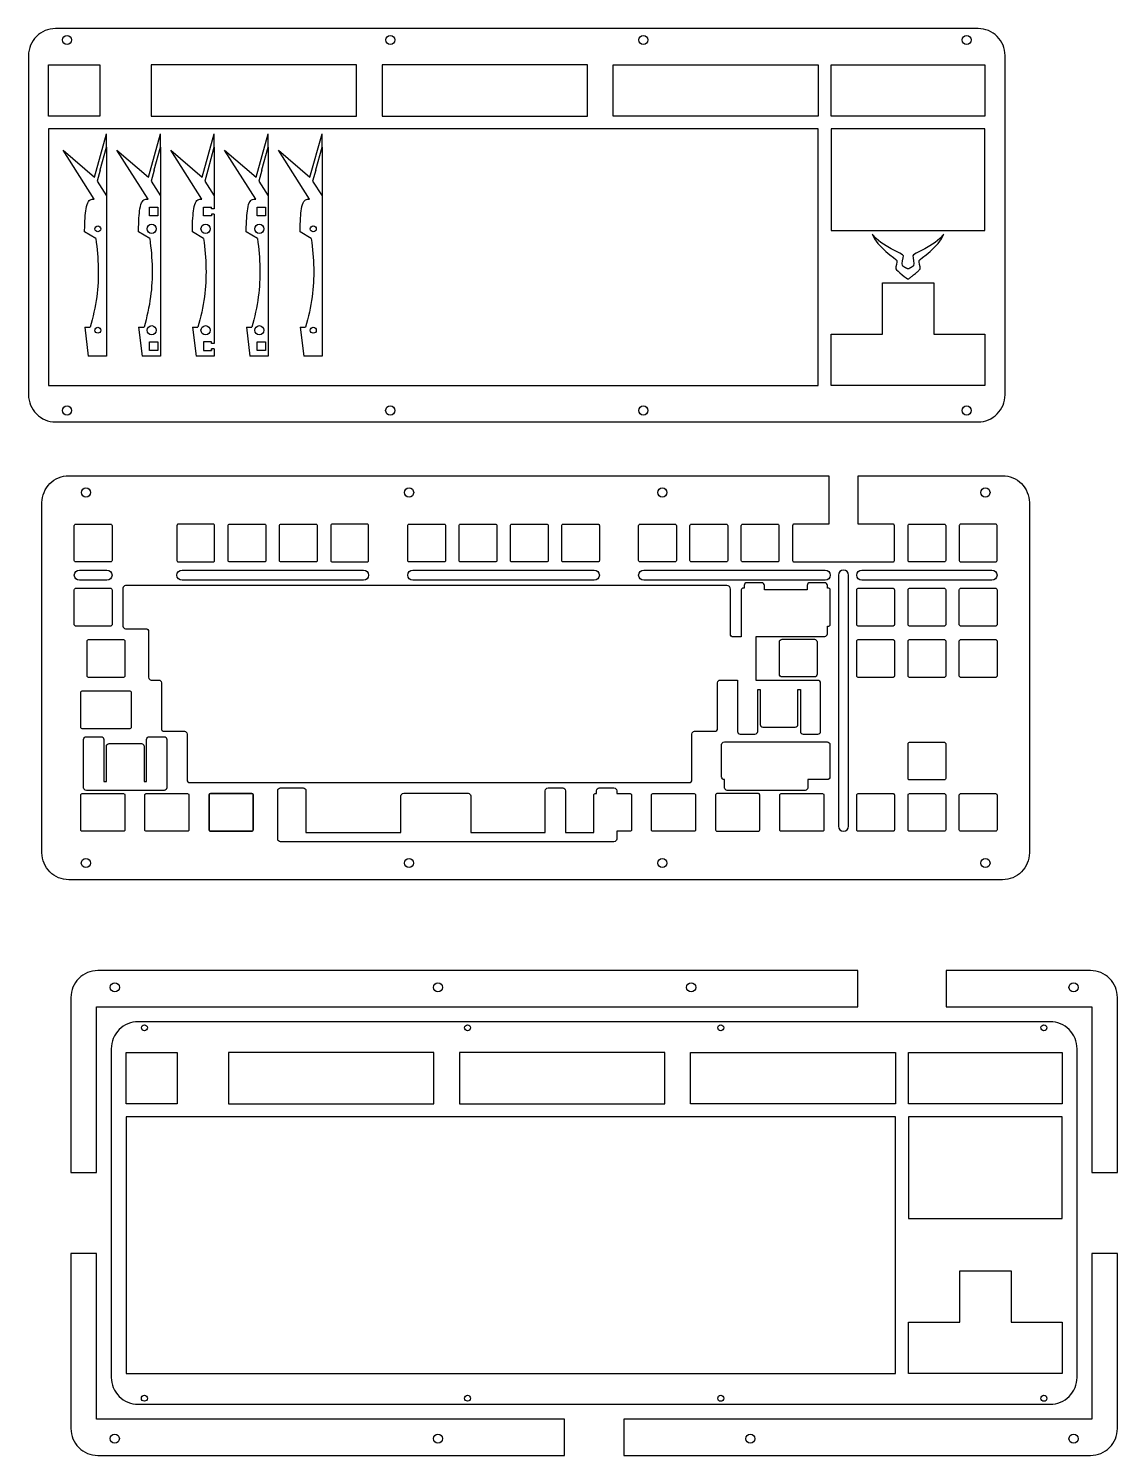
# Model space of a CAD drawing. Header units: millimetres. Extents: x -29 to 773, y -267 to 271.
# Drawn here: x 368 to 773, y -261 to 269 of the extents above; entities that cross this region are included whole.
import ezdxf

# ---------------------------------------------------------------- set-up
doc = ezdxf.new("R2010")
doc.units = ezdxf.units.MM
doc.layers.get('0').update_dxf_attribs({"linetype": 'CONTINUOUS'})

msp = doc.modelspace()

# ---------------------------------------------------------------- linework, layer by layer
for p, q in [((642.67, 255.51), (661.73, 255.51)), ((661.73, 236.46), (642.67, 236.46)), ((393.01, 213.87), (397.47, 229.96)), ((397.47, 224.91), (397.47, 229.96)), ((413.01, 213.87), (417.47, 229.96)), ((417.47, 224.91), (417.47, 229.96)), ((433.01, 213.87), (437.47, 229.96)), ((437.47, 224.91), (437.47, 229.96)), ((453.01, 213.87), (457.47, 229.96)), ((457.47, 224.91), (457.47, 229.96)), ((473.01, 213.87), (477.47, 229.96)), ((477.47, 224.91), (477.47, 229.96)), ((381.32, 223.82), (393.01, 213.87)), ((392.86, 205.63), (381.32, 223.82)), ((395.14, 216.51), (397.47, 224.91)), ((397.47, 224.91), (397.47, 206.9)), ((401.32, 223.82), (413.01, 213.87)), ((412.86, 205.63), (401.32, 223.82)), ((415.14, 216.51), (417.47, 224.91)), ((417.47, 224.91), (417.47, 206.9)), ((421.32, 223.82), (433.01, 213.87)), ((432.86, 205.63), (421.32, 223.82)), ((435.14, 216.51), (437.47, 224.91)), ((437.47, 224.91), (437.47, 206.9)), ((452.86, 205.63), (441.32, 223.82)), ((441.32, 223.82), (453.01, 213.87)), ((455.14, 216.51), (457.47, 224.91)), ((457.47, 224.91), (457.47, 206.9)), ((461.32, 223.82), (473.01, 213.87)), ((472.86, 205.63), (461.32, 223.82)), ((475.14, 216.51), (477.47, 224.91)), ((477.47, 224.91), (477.47, 206.9)), ((395.12, 216.43), (394, 212.38)), ((394, 212.38), (397.47, 206.9)), ((395.12, 216.43), (395.14, 216.51)), ((415.12, 216.43), (414, 212.38)), ((414, 212.38), (417.47, 206.9)), ((415.12, 216.43), (415.14, 216.51)), ((435.12, 216.43), (434, 212.38)), ((434, 212.38), (437.47, 206.9)), ((435.12, 216.43), (435.14, 216.51)), ((455.12, 216.43), (454, 212.38)), ((454, 212.38), (457.47, 206.9)), ((455.12, 216.43), (455.14, 216.51)), ((475.12, 216.43), (474, 212.38)), ((474, 212.38), (477.47, 206.9)), ((475.12, 216.43), (475.14, 216.51)), ((397.47, 206.9), (397.47, 202.08)), ((417.47, 206.9), (417.47, 202.08)), ((437.47, 206.9), (437.47, 202.08)), ((457.47, 206.9), (457.47, 202.08)), ((477.47, 206.9), (477.47, 202.08)), ((392.12, 205.64), (392.86, 205.63)), ((397.47, 202.08), (397.47, 200.08)), ((412.12, 205.64), (412.86, 205.63)), ((417.47, 202.08), (417.47, 200.08)), ((432.12, 205.64), (432.86, 205.63)), ((433.44, 199.48), (433.44, 202.68)), ((433.44, 202.68), (436.47, 202.68)), ((436.47, 202.08), (436.47, 202.68)), ((437.47, 202.08), (436.47, 202.08)), ((452.12, 205.64), (452.86, 205.63)), ((457.47, 202.08), (457.47, 200.08)), ((472.12, 205.64), (472.86, 205.63)), ((477.47, 202.08), (477.47, 200.08)), ((397.47, 200.08), (397.47, 152.08)), ((417.47, 200.08), (417.47, 152.08)), ((436.47, 199.48), (433.44, 199.48)), ((436.47, 200.08), (436.47, 199.48)), ((437.47, 200.08), (436.47, 200.08)), ((437.47, 200.08), (437.47, 152.08)), ((457.47, 200.08), (457.47, 152.08)), ((477.47, 200.08), (477.47, 152.08)), ((393.49, 190.99), (389.34, 193.57)), ((413.49, 190.99), (409.34, 193.57)), ((433.49, 190.99), (429.34, 193.57)), ((453.49, 190.99), (449.34, 193.57)), ((473.49, 190.99), (469.34, 193.57)), ((389.39, 158.11), (390.7, 147.38)), ((409.39, 158.11), (410.7, 147.38)), ((429.39, 158.11), (430.7, 147.38)), ((449.39, 158.11), (450.7, 147.38)), ((469.39, 158.11), (470.7, 147.38)), ((397.47, 152.08), (397.47, 150.08)), ((397.47, 150.08), (397.47, 147.39)), ((417.47, 152.08), (417.47, 150.08)), ((417.47, 150.08), (417.47, 147.39)), ((433.47, 152.68), (433.47, 149.48)), ((436.47, 152.68), (433.47, 152.68)), ((433.47, 149.48), (436.47, 149.48)), ((436.47, 152.08), (436.47, 152.68)), ((436.47, 152.08), (436.47, 152.68)), ((437.47, 152.08), (436.47, 152.08)), ((437.47, 150.08), (436.47, 150.08)), ((436.47, 149.48), (436.47, 150.08)), ((436.47, 150.08), (436.47, 149.48)), ((437.47, 150.08), (437.47, 147.39)), ((457.47, 152.08), (457.47, 150.08)), ((457.47, 150.08), (457.47, 147.39)), ((477.47, 152.08), (477.47, 150.08)), ((477.47, 150.08), (477.47, 147.39)), ((397.47, 147.39), (390.7, 147.39)), ((417.47, 147.39), (410.7, 147.39)), ((437.47, 147.39), (430.7, 147.39)), ((457.47, 147.39), (450.7, 147.39)), ((477.47, 147.39), (470.7, 147.39)), ((669.21, 66.08), (669.21, -27.12)), ((673.01, -27.12), (673.01, 66.08)), ((435.51, -28.52), (435.51, -15.52)), ((436.01, -15.02), (451.39, -15.02)), ((451.89, -15.52), (451.89, -28.52)), ((451.39, -29.02), (436.01, -29.02)), ((671.4, -111.18), (690.45, -111.18))]:
    msp.add_line(p, q)
for points in [[(731.11, 132.98), (731.11, 258.99, 0.414214), (721.11, 268.99), (378.5, 268.99, 0.414214), (368.5, 258.99), (368.5, 245.99), (368.5, 132.98, 0.414214), (378.5, 122.98), (389.07, 122.98), (721.11, 122.98, 0.414214)], [(373.5, 77.99), (373.5, 92.99, -0.414214), (383.5, 102.99), (665.7, 102.99), (665.7, 84.99), (652.7, 84.99, 0.414214), (652.2, 84.49), (652.2, 71.49, 0.414214), (652.7, 70.99), (665.7, 70.99), (676.51, 70.99), (689.51, 70.99, 0.414214), (690.01, 71.49), (690.01, 84.49, 0.414214), (689.51, 84.99), (676.51, 84.99), (676.51, 102.99), (730.11, 102.99, -0.414214), (740.11, 92.99), (740.11, -37.02, -0.414214), (730.11, -47.02), (396.07, -47.02), (383.5, -47.02, -0.414214), (373.5, -37.02)], [(385.5, 84.49, -0.414214), (386, 84.99), (399, 84.99, -0.414214), (399.5, 84.49), (399.5, 71.49, -0.414214), (399, 70.99), (386, 70.99, -0.414214), (385.5, 71.49)], [(424.1, 70.99), (437.1, 70.99, 0.414214), (437.6, 71.49), (437.6, 84.49, 0.414214), (437.1, 84.99), (424.1, 84.99, 0.414214), (423.6, 84.49), (423.6, 71.49, 0.414214)], [(456.15, 70.99), (443.15, 70.99, -0.414214), (442.65, 71.49), (442.65, 84.49, -0.414214), (443.15, 84.99), (456.15, 84.99, -0.414214), (456.65, 84.49), (456.65, 71.49, -0.414214)], [(462.2, 70.99, -0.414214), (461.7, 71.49), (461.7, 84.49, -0.414214), (462.2, 84.99), (475.2, 84.99, -0.414214), (475.7, 84.49), (475.7, 71.49, -0.414214), (475.2, 70.99)], [(494.75, 84.49, 0.414214), (494.25, 84.99), (481.25, 84.99, 0.414214), (480.75, 84.49), (480.75, 71.49, 0.414214), (481.25, 70.99), (494.25, 70.99, 0.414214), (494.75, 71.49)], [(509.83, 84.99), (522.83, 84.99, -0.414214), (523.33, 84.49), (523.33, 71.49, -0.414214), (522.83, 70.99), (509.83, 70.99, -0.414214), (509.33, 71.49), (509.33, 84.49, -0.414214)], [(542.38, 71.49, -0.414214), (541.88, 70.99), (528.88, 70.99, -0.414214), (528.38, 71.49), (528.38, 84.49, -0.414214), (528.88, 84.99), (541.88, 84.99, -0.414214), (542.38, 84.49)], [(547.93, 70.99, -0.414214), (547.43, 71.49), (547.43, 84.49, -0.414214), (547.93, 84.99), (560.92, 84.99, -0.414214), (561.43, 84.49), (561.43, 71.49, -0.414214), (560.92, 70.99)], [(580.48, 71.49, -0.414214), (579.98, 70.99), (566.98, 70.99, -0.414214), (566.48, 71.49), (566.48, 84.49, -0.414214), (566.98, 84.99), (579.98, 84.99, -0.414214), (580.48, 84.49)], [(608.55, 84.99, -0.414214), (609.05, 84.49), (609.05, 71.49, -0.414214), (608.55, 70.99), (595.55, 70.99, -0.414214), (595.05, 71.49), (595.05, 84.49, -0.414214), (595.55, 84.99)], [(614.1, 84.49, -0.414214), (614.6, 84.99), (627.6, 84.99, -0.414214), (628.1, 84.49), (628.1, 71.49, -0.414214), (627.6, 70.99), (614.6, 70.99, -0.414214), (614.1, 71.49)], [(646.65, 84.99, -0.414214), (647.15, 84.49), (647.15, 71.49, -0.414214), (646.65, 70.99), (633.65, 70.99, -0.414214), (633.15, 71.49), (633.15, 84.49, -0.414214), (633.65, 84.99)], [(695.56, 84.99), (708.56, 84.99, -0.414214), (709.06, 84.49), (709.06, 71.49, -0.414214), (708.56, 70.99), (695.56, 70.99, -0.414214), (695.06, 71.49), (695.06, 84.49, -0.414214)], [(714.61, 70.99), (727.61, 70.99, 0.414214), (728.11, 71.49), (728.11, 84.49, 0.414214), (727.61, 84.99), (714.61, 84.99, 0.414214), (714.11, 84.49), (714.11, 71.49, 0.414214)], [(387.4, 67.98), (397.6, 67.98, -1), (397.6, 64.18), (387.4, 64.18, -1)], [(492.85, 64.18), (425.5, 64.18, -1), (425.5, 67.98), (492.85, 67.98, -1)], [(578.57, 67.98, -1), (578.57, 64.18), (511.22, 64.18, -1), (511.22, 67.98)], [(596.95, 67.98), (664.3, 67.98, -1), (664.3, 64.18), (596.95, 64.18, -1)], [(677.91, 64.18, -1), (677.91, 67.98), (726.21, 67.98, -1), (726.21, 64.18)], [(399.5, 47.68, -0.414214), (399, 47.18), (386, 47.18, -0.414214), (385.5, 47.68), (385.5, 60.68, -0.414214), (386, 61.18), (399, 61.18, -0.414214), (399.5, 60.68)], [(426.36, 8.1, -0.415001), (427.36, 7.1), (427.36, -9.95, 0.414001), (428.36, -10.95), (613.81, -10.95, 0.415009), (614.81, -9.95), (614.81, 7.1, -0.414001), (615.81, 8.1), (623.34, 8.1, 0.415009), (624.34, 9.1), (624.34, 26.15, -0.414001), (625.34, 27.15), (631.74, 27.15), (631.74, 26.02), (631.74, 26.02), (631.74, 8.08, 0.414214), (632.74, 7.08), (638.24, 7.08, 0.414214), (639.24, 8.08), (639.24, 23.66), (640.18, 23.66), (640.18, 10.66, 0.414214), (641.18, 9.66), (653.18, 9.66, 0.414214), (654.18, 10.66), (654.18, 23.66), (655.11, 23.66), (655.11, 8.08, 0.414284), (656.11, 7.08), (661.61, 7.08, 0.414214), (662.61, 8.08), (662.61, 26.02, 0.414214), (661.61, 27.02), (638.63, 27.02), (638.62, 28.15), (638.62, 42.15), (638.63, 43.32), (664.12, 43.32, 0.414215), (665.12, 44.32), (665.12, 47.18), (665.7, 47.18, 0.414214), (666.2, 47.68), (666.2, 60.68, 0.414214), (665.7, 61.18), (665.12, 61.18), (665.12, 62.26, 0.414214), (664.12, 63.26), (658.62, 63.26, 0.414214), (657.62, 62.26), (657.62, 60.68), (655.68, 60.68), (643.68, 60.68), (641.74, 60.68), (641.74, 62.26, 0.414284), (640.74, 63.26), (635.24, 63.26, 0.414214), (634.24, 62.26), (634.24, 61.18), (633.65, 61.18, 0.414214), (633.15, 60.68), (633.15, 47.68), (633.15, 43.15), (630.1, 43.15, -0.414001), (629.1, 44.15), (629.1, 60.91, 0.414167), (627.83, 62.18), (404.55, 62.18, 0.413999), (403.55, 61.18), (403.55, 47.18, 0.414001), (404.55, 46.18), (412.07, 46.18, -0.414994), (413.07, 45.18), (413.07, 28.15, 0.414001), (414.07, 27.15), (416.84, 27.15, -0.415001), (417.84, 26.15), (417.84, 9.1, 0.413581), (418.84, 8.1)], [(689.51, 47.18), (676.51, 47.18, -0.414214), (676.01, 47.68), (676.01, 60.68, -0.414214), (676.51, 61.18), (689.51, 61.18, -0.414214), (690.01, 60.68), (690.01, 47.68, -0.414214)], [(695.06, 47.68), (695.06, 60.68, -0.414214), (695.56, 61.18), (708.56, 61.18, -0.414214), (709.06, 60.68), (709.06, 47.68, -0.414214), (708.56, 47.18), (695.56, 47.18, -0.414214)], [(714.11, 60.68, -0.414214), (714.61, 61.18), (727.61, 61.18, -0.414214), (728.11, 60.68), (728.11, 47.68, -0.414214), (727.61, 47.18), (714.61, 47.18, -0.414214), (714.11, 47.68)], [(390.26, 41.63, -0.414214), (390.76, 42.13), (403.76, 42.13, -0.414214), (404.26, 41.63), (404.26, 28.63, -0.414214), (403.76, 28.13), (390.76, 28.13, -0.414214), (390.26, 28.63)], [(661.29, 29.27, -0.414214), (660.29, 28.27), (648.29, 28.27, -0.414214), (647.29, 29.27), (647.29, 41.27, -0.414214), (648.29, 42.27), (660.29, 42.27, -0.414214), (661.29, 41.27)], [(689.51, 42.13, -0.414214), (690.01, 41.63), (690.01, 28.63, -0.414214), (689.51, 28.13), (676.51, 28.13, -0.414214), (676.01, 28.63), (676.01, 41.63, -0.414214), (676.51, 42.13)], [(695.06, 41.63, -0.414214), (695.56, 42.13), (708.56, 42.13, -0.414214), (709.06, 41.63), (709.06, 28.63, -0.414214), (708.56, 28.13), (695.56, 28.13, -0.414214), (695.06, 28.63)], [(714.11, 28.63), (714.11, 41.63, -0.414214), (714.61, 42.13), (727.61, 42.13, -0.414214), (728.11, 41.63), (728.11, 28.63, -0.414214), (727.61, 28.13), (714.61, 28.13, -0.414214)], [(406.64, 22.58), (406.64, 9.58, -0.414214), (406.14, 9.08), (388.38, 9.08, -0.414214), (387.88, 9.58), (387.88, 22.58, -0.414214), (388.38, 23.08), (406.14, 23.08, -0.414214)], [(419.85, 5.11), (419.85, -12.83, -0.414215), (418.85, -13.83), (389.97, -13.83, -0.414214), (388.97, -12.83), (388.97, 5.11, -0.414214), (389.97, 6.11), (395.47, 6.11, -0.414284), (396.47, 5.11), (396.47, -10.47), (397.41, -10.47), (397.41, 2.53, -0.414214), (398.41, 3.53), (410.41, 3.53, -0.414214), (411.41, 2.53), (411.41, -10.47), (412.35, -10.47), (412.35, 5.11, -0.414214), (413.35, 6.11), (418.85, 6.11, -0.414214)], [(651.82, 4.17), (665.05, 4.17, -0.415009), (666.05, 3.17), (666.05, -8.83, -0.415009), (665.05, -9.83), (657.82, -9.83), (657.82, -12.83, -0.414002), (656.82, -13.83), (651.82, -13.83), (632.95, -13.83), (627.95, -13.83, -0.413971), (626.95, -12.83), (626.95, -9.83), (626.86, -9.83, -0.414001), (625.86, -8.83), (625.86, 3.17, -0.414001), (626.86, 4.17)], [(709.06, 3.53), (709.06, -9.47, -0.414214), (708.56, -9.97), (695.56, -9.97, -0.414214), (695.06, -9.47), (695.06, 3.53, -0.414214), (695.56, 4.03), (708.56, 4.03, -0.414214)], [(403.76, -15.02, -0.414214), (404.26, -15.52), (404.26, -28.52, -0.414214), (403.76, -29.02), (388.38, -29.02, -0.414214), (387.88, -28.52), (387.88, -15.52, -0.414214), (388.38, -15.02)], [(428.08, -28.52, -0.414214), (427.57, -29.02), (412.19, -29.02, -0.414214), (411.69, -28.52), (411.69, -15.52, -0.414214), (412.19, -15.02), (427.57, -15.02, -0.414214), (428.08, -15.52)], [(436.01, -29.02), (451.39, -29.02, 0.414214), (451.89, -28.52), (451.89, -15.52, 0.414214), (451.39, -15.02), (436.01, -15.02, 0.414214), (435.51, -15.52), (435.51, -28.52, 0.414214)], [(532.7, -29.52), (560.39, -29.52), (560.39, -13.94, -0.414214), (561.39, -12.94), (566.89, -12.94, -0.414214), (567.89, -13.94), (567.89, -29.52), (578.38, -29.52), (578.38, -15.52, -0.414214), (578.88, -15.02), (579.39, -15.02), (579.39, -13.94, -0.414214), (580.39, -12.94), (585.89, -12.94, -0.414214), (586.89, -13.94), (586.89, -15.02), (591.88, -15.02, -0.414214), (592.38, -15.52), (592.38, -28.52, -0.414214), (591.88, -29.02), (586.89, -29.02), (586.89, -31.88, -0.414214), (585.89, -32.88), (462.01, -32.88, -0.414214), (461.01, -31.88), (461.01, -13.94, -0.414214), (462.01, -12.94), (470.51, -12.94, -0.414284), (471.51, -13.94), (471.51, -29.52), (506.8, -29.52), (506.8, -27.9), (506.8, -15.88, -0.414214), (507.8, -14.88), (531.7, -14.88, -0.414214), (532.7, -15.88)], [(615.69, -29.02), (600.31, -29.02, -0.414214), (599.81, -28.52), (599.81, -15.52, -0.414214), (600.31, -15.02), (615.69, -15.02, -0.414214), (616.19, -15.52), (616.19, -28.52, -0.414214)], [(624.13, -29.02), (639.51, -29.02, 0.414214), (640.01, -28.52), (640.01, -15.52, 0.414214), (639.51, -15.02), (624.13, -15.02, 0.414214), (623.62, -15.52), (623.62, -28.52, 0.414214)], [(663.32, -29.02), (647.94, -29.02, -0.414214), (647.44, -28.52), (647.44, -15.52, -0.414214), (647.94, -15.02), (663.32, -15.02, -0.414214), (663.82, -15.52), (663.82, -28.52, -0.414214)], [(676.51, -29.02, -0.414214), (676.01, -28.52), (676.01, -15.52, -0.414214), (676.51, -15.02), (689.51, -15.02, -0.414214), (690.01, -15.52), (690.01, -28.52, -0.414214), (689.51, -29.02)], [(695.06, -28.52), (695.06, -15.52, -0.414214), (695.56, -15.02), (708.56, -15.02, -0.414214), (709.06, -15.52), (709.06, -28.52, -0.414214), (708.56, -29.02), (695.56, -29.02, -0.414214)], [(714.61, -15.02), (727.61, -15.02, -0.414214), (728.11, -15.52), (728.11, -28.52, -0.414214), (727.61, -29.02), (714.61, -29.02, -0.414214), (714.11, -28.52), (714.11, -15.52, -0.414214)], [(384.22, -105.71), (384.22, -155.72), (393.72, -155.72), (393.72, -94.21), (396.22, -94.21), (567.53, -94.21), (676.42, -94.21), (676.42, -80.71), (567.53, -80.71), (394.22, -80.71, 0.414214), (384.22, -90.71)], [(763.33, -94.21), (763.33, -155.72), (772.83, -155.72), (772.83, -90.71, 0.414214), (762.83, -80.71), (709.23, -80.71), (709.23, -94.21), (760.83, -94.21)], [(757.83, -231.72), (757.83, -109.71, 0.414214), (747.83, -99.71), (409.22, -99.71, 0.414214), (399.22, -109.71), (399.22, -120.71), (399.22, -231.72, 0.414214), (409.22, -241.72), (417.79, -241.72), (747.83, -241.72, 0.414214)], [(567.53, -247.22), (406.79, -247.22), (396.22, -247.22), (393.72, -247.22), (393.72, -185.72), (384.22, -185.72), (384.22, -250.72, 0.414214), (394.22, -260.72), (567.53, -260.72)], [(762.83, -260.72, 0.414214), (772.83, -250.72), (772.83, -185.72), (763.33, -185.72), (763.33, -247.22), (760.83, -247.22), (589.53, -247.22), (589.53, -260.72)]]:
    msp.add_lwpolyline(points, format="xyb", close=True)
for points in [[(395.02, 255.51), (395.02, 236.46), (375.97, 236.46), (375.97, 255.51)], [(433.12, 255.51), (414.07, 255.51), (414.07, 236.46), (433.12, 236.46), (471.23, 236.46), (490.28, 236.46), (490.28, 255.51), (471.23, 255.51)], [(556.95, 255.51), (518.85, 255.51), (499.8, 255.51), (499.8, 236.46), (518.85, 236.46), (556.95, 236.46), (576, 236.46), (576, 255.51)], [(604.58, 236.46), (585.53, 236.46), (585.53, 255.51), (604.58, 255.51), (642.67, 255.51), (661.73, 255.51), (661.73, 236.46), (642.67, 236.46)], [(669.51, 255.51), (685.54, 255.51), (704.59, 255.51), (723.64, 255.51), (723.64, 236.46), (704.59, 236.46), (685.54, 236.46), (666.49, 236.46), (666.49, 255.51)], [(395.02, 231.7), (375.97, 231.7), (375.97, 212.65), (375.97, 136.45), (378.36, 136.45), (397.41, 136.45), (640.29, 136.45), (659.34, 136.45), (661.73, 136.45), (661.73, 212.65), (661.73, 231.7), (642.67, 231.7)], [(666.49, 194), (723.64, 194), (723.64, 231.7), (666.49, 231.7), (666.49, 212.65)], [(416.47, 202.08), (416.47, 200.08), (416.47, 199.48), (413.44, 199.48), (413.44, 202.68), (416.47, 202.68)], [(456.47, 199.48), (453.44, 199.48), (453.44, 202.68), (456.47, 202.68), (456.47, 202.08), (456.47, 200.08)], [(704.59, 155.5), (723.64, 155.5), (723.64, 136.45), (704.59, 136.45), (685.54, 136.45), (666.49, 136.45), (666.49, 155.5), (685.54, 155.5), (685.54, 174.55), (704.59, 174.55)], [(416.47, 152.68), (416.47, 152.08), (416.47, 150.08), (416.47, 149.48), (413.44, 149.48), (413.44, 152.68)], [(456.47, 152.68), (456.47, 152.08), (456.47, 150.08), (456.47, 149.48), (453.44, 149.48), (453.44, 152.68)], [(423.75, -130.23), (404.7, -130.23), (404.7, -111.18), (423.75, -111.18)], [(519, -111.18), (499.95, -111.18), (461.85, -111.18), (442.8, -111.18), (442.8, -130.23), (461.85, -130.23), (499.95, -130.23), (519, -130.23)], [(528.52, -130.23), (547.57, -130.23), (585.67, -130.23), (604.72, -130.23), (604.72, -111.18), (585.67, -111.18), (547.57, -111.18), (528.52, -111.18)], [(671.4, -111.18), (690.45, -111.18), (690.45, -130.23), (671.4, -130.23), (614.25, -130.23), (614.25, -111.18), (633.3, -111.18)], [(695.21, -111.18), (698.23, -111.18), (714.26, -111.18), (733.31, -111.18), (752.36, -111.18), (752.36, -130.23), (733.31, -130.23), (714.26, -130.23), (695.21, -130.23)], [(688.07, -230.25), (690.45, -230.25), (690.45, -154.05), (690.45, -135), (671.4, -135), (423.75, -135), (404.7, -135), (404.7, -154.05), (404.7, -230.25), (407.08, -230.25), (426.13, -230.25), (669.02, -230.25)], [(695.21, -154.05), (695.21, -172.7), (752.36, -172.7), (752.36, -135), (695.21, -135)], [(714.26, -230.25), (695.21, -230.25), (695.21, -211.2), (714.26, -211.2), (714.26, -192.15), (733.31, -192.15), (733.31, -211.2), (752.36, -211.2), (752.36, -230.25), (733.31, -230.25)]]:
    msp.add_lwpolyline(points, close=True)
for centre, radius in [((382.81, 264.75), 1.7), ((502.81, 264.75), 1.7), ((596.81, 264.75), 1.7), ((716.81, 264.75), 1.7), ((414.23, 194.62), 1.7), ((434.23, 194.62), 1.7), ((454.23, 194.62), 1.7), ((394.23, 194.62), 1.1), ((474.23, 194.62), 1.1), ((394.23, 156.99), 1.1), ((414.23, 156.99), 1.7), ((434.23, 156.99), 1.7), ((454.23, 156.99), 1.7), ((474.23, 156.99), 1.1), ((382.8, 127.21), 1.7), ((502.8, 127.21), 1.7), ((596.81, 127.2), 1.7), ((716.81, 127.2), 1.7), ((389.81, 96.75), 1.7), ((509.81, 96.75), 1.7), ((603.81, 96.75), 1.7), ((723.81, 96.75), 1.7), ((389.8, -40.79), 1.7), ((509.8, -40.79), 1.7), ((603.81, -40.8), 1.7), ((723.81, -40.8), 1.7), ((400.53, -86.95), 1.7), ((520.53, -86.95), 1.7), ((614.53, -86.95), 1.7), ((756.53, -86.95), 1.7), ((756.53, -86.95), 1.7), ((411.53, -101.95), 1.1), ((531.53, -101.95), 1.1), ((625.53, -101.95), 1.1), ((745.53, -101.95), 1.1), ((411.52, -239.48), 1.1), ((531.52, -239.48), 1.1), ((625.53, -239.5), 1.1), ((745.53, -239.5), 1.1), ((400.52, -254.48), 1.7), ((520.52, -254.48), 1.7), ((636.53, -254.5), 1.7), ((756.53, -254.5), 1.7)]:
    msp.add_circle(centre, radius)
for centre, radius, start, end in [((671.11, 66.08), 1.9, 0, 180), ((451.39, -28.52), 0.5, -90, 0), ((671.11, -27.12), 1.9, 180, 270), ((671.11, -27.12), 1.9, -89.9991, 0)]:
    msp.add_arc(centre, radius, start, end)
at = {"extrusion": (0, 0, -1)}
for centre, start, end in [((-436.01, -15.52), 0, 90), ((-451.39, -15.52), 90, 180), ((-436.01, -28.52), -90, 0)]:
    msp.add_arc(centre, 0.5, start, end, dxfattribs=at)
for points, knots in [([(389.34, 193.57), (389.34, 193.71), (389.34, 193.85), (389.34, 194), (389.39, 197.32), (389.54, 200.12), (389.87, 202.12), (390.07, 203.31), (390.32, 204.2), (390.78, 204.84), (391.08, 205.27), (391.56, 205.61), (392.1, 205.64), (392.11, 205.64), (392.11, 205.64), (392.12, 205.64)], [-0.021358, -0.021358, -0.021358, -0.021358, 0, 0, 0, 0.5, 0.5, 0.5, 0.79816, 0.79816, 0.79816, 1, 1, 1, 1.005099, 1.005099, 1.005099, 1.005099]), ([(409.34, 193.57), (409.34, 193.71), (409.34, 193.85), (409.34, 194), (409.39, 197.32), (409.54, 200.12), (409.87, 202.12), (410.07, 203.31), (410.32, 204.2), (410.78, 204.84), (411.08, 205.27), (411.56, 205.61), (412.1, 205.64), (412.11, 205.64), (412.11, 205.64), (412.12, 205.64)], [-0.021358, -0.021358, -0.021358, -0.021358, 0, 0, 0, 0.5, 0.5, 0.5, 0.79816, 0.79816, 0.79816, 1, 1, 1, 1.005099, 1.005099, 1.005099, 1.005099]), ([(429.34, 193.57), (429.34, 193.71), (429.34, 193.85), (429.34, 194), (429.39, 197.32), (429.54, 200.12), (429.87, 202.12), (430.07, 203.31), (430.32, 204.2), (430.78, 204.84), (431.08, 205.27), (431.56, 205.61), (432.1, 205.64), (432.11, 205.64), (432.11, 205.64), (432.12, 205.64)], [-0.021358, -0.021358, -0.021358, -0.021358, 0, 0, 0, 0.5, 0.5, 0.5, 0.79816, 0.79816, 0.79816, 1, 1, 1, 1.005099, 1.005099, 1.005099, 1.005099]), ([(449.34, 193.57), (449.34, 193.71), (449.34, 193.85), (449.34, 194), (449.39, 197.32), (449.54, 200.12), (449.87, 202.12), (450.07, 203.31), (450.32, 204.2), (450.78, 204.84), (451.08, 205.27), (451.56, 205.61), (452.1, 205.64), (452.11, 205.64), (452.11, 205.64), (452.12, 205.64)], [-0.021358, -0.021358, -0.021358, -0.021358, 0, 0, 0, 0.5, 0.5, 0.5, 0.79816, 0.79816, 0.79816, 1, 1, 1, 1.005099, 1.005099, 1.005099, 1.005099]), ([(469.34, 193.57), (469.34, 193.71), (469.34, 193.85), (469.34, 194), (469.39, 197.32), (469.54, 200.12), (469.87, 202.12), (470.07, 203.31), (470.32, 204.2), (470.78, 204.84), (471.08, 205.27), (471.56, 205.61), (472.1, 205.64), (472.11, 205.64), (472.11, 205.64), (472.12, 205.64)], [-0.021358, -0.021358, -0.021358, -0.021358, 0, 0, 0, 0.5, 0.5, 0.5, 0.79816, 0.79816, 0.79816, 1, 1, 1, 1.005099, 1.005099, 1.005099, 1.005099]), ([(393.49, 190.99), (394.53, 183.58), (394.74, 176.36), (393.8, 169.4), (393.29, 165.58), (392.46, 161.82), (391.38, 158.11)], [0.0097319, 0.0097319, 0.0097319, 0.0097319, 0.6372314, 0.6372314, 0.6372314, 0.9813649, 0.9813649, 0.9813649, 0.9813649]), ([(413.49, 190.99), (414.53, 183.58), (414.74, 176.36), (413.8, 169.4), (413.29, 165.58), (412.46, 161.82), (411.38, 158.11)], [0.0097319, 0.0097319, 0.0097319, 0.0097319, 0.6372314, 0.6372314, 0.6372314, 0.9813649, 0.9813649, 0.9813649, 0.9813649]), ([(433.49, 190.99), (434.53, 183.58), (434.74, 176.36), (433.8, 169.4), (433.29, 165.58), (432.46, 161.82), (431.38, 158.11)], [0.0097319, 0.0097319, 0.0097319, 0.0097319, 0.6372314, 0.6372314, 0.6372314, 0.9813649, 0.9813649, 0.9813649, 0.9813649]), ([(453.49, 190.99), (454.53, 183.58), (454.74, 176.36), (453.8, 169.4), (453.29, 165.58), (452.46, 161.82), (451.38, 158.11)], [0.0097319, 0.0097319, 0.0097319, 0.0097319, 0.6372314, 0.6372314, 0.6372314, 0.9813649, 0.9813649, 0.9813649, 0.9813649]), ([(473.49, 190.99), (474.53, 183.58), (474.74, 176.36), (473.8, 169.4), (473.29, 165.58), (472.46, 161.82), (471.38, 158.11)], [0.0097319, 0.0097319, 0.0097319, 0.0097319, 0.6372314, 0.6372314, 0.6372314, 0.9813649, 0.9813649, 0.9813649, 0.9813649]), ([(389.39, 158.11), (389.48, 158.12), (389.57, 158.13), (389.66, 158.14), (390.17, 158.19), (390.74, 158.17), (391.38, 158.11)], [0.6017423, 0.6017423, 0.6017423, 0.6017423, 0.6492897, 0.6492897, 0.6492897, 0.9142265, 0.9142265, 0.9142265, 0.9142265]), ([(409.39, 158.11), (409.48, 158.12), (409.57, 158.13), (409.66, 158.14), (410.17, 158.19), (410.74, 158.17), (411.38, 158.11)], [0.6017423, 0.6017423, 0.6017423, 0.6017423, 0.6492897, 0.6492897, 0.6492897, 0.9142265, 0.9142265, 0.9142265, 0.9142265]), ([(429.39, 158.11), (429.48, 158.12), (429.57, 158.13), (429.66, 158.14), (430.17, 158.19), (430.74, 158.17), (431.38, 158.11)], [0.6017423, 0.6017423, 0.6017423, 0.6017423, 0.6492897, 0.6492897, 0.6492897, 0.9142265, 0.9142265, 0.9142265, 0.9142265]), ([(449.39, 158.11), (449.48, 158.12), (449.57, 158.13), (449.66, 158.14), (450.17, 158.19), (450.74, 158.17), (451.38, 158.11)], [0.6017423, 0.6017423, 0.6017423, 0.6017423, 0.6492897, 0.6492897, 0.6492897, 0.9142265, 0.9142265, 0.9142265, 0.9142265]), ([(469.39, 158.11), (469.48, 158.12), (469.57, 158.13), (469.66, 158.14), (470.17, 158.19), (470.74, 158.17), (471.38, 158.11)], [0.6017423, 0.6017423, 0.6017423, 0.6017423, 0.6492897, 0.6492897, 0.6492897, 0.9142265, 0.9142265, 0.9142265, 0.9142265])]:
    msp.add_open_spline(points, degree=3, knots=knots)
for points, degree in [([(693.34, 184.65), (693.38, 185.41), (685.18, 188.05), (681.77, 192.64)], 3), ([(681.77, 192.64), (683.34, 188.04), (690.74, 183.35), (690.93, 182.91)], 3), ([(708.36, 192.64), (704.94, 188.05), (696.74, 185.41), (696.79, 184.65)], 3), ([(699.2, 182.91), (699.39, 183.35), (706.79, 188.05), (708.36, 192.64)], 3), ([(690.93, 182.91), (691.12, 182.47), (690.42, 180.43), (690.59, 179.79)], 3), ([(693.05, 180.99), (692.57, 181.63), (693.29, 183.9), (693.34, 184.65)], 3), ([(695.06, 179.73), (693.53, 180.35), (693.05, 180.99)], 2), ([(697.08, 180.99), (696.6, 180.35), (695.06, 179.73)], 2), ([(696.79, 184.65), (696.84, 183.9), (697.56, 181.63), (697.08, 180.99)], 3), ([(699.54, 179.79), (699.7, 180.43), (699.01, 182.47), (699.2, 182.91)], 3), ([(690.59, 179.79), (690.75, 179.14), (695.06, 175.91), (695.06, 175.91)], 3), ([(695.06, 175.91), (699.37, 179.14), (699.54, 179.79)], 2)]:
    msp.add_open_spline(points, degree=degree)

doc.saveas('drawing.dxf')
